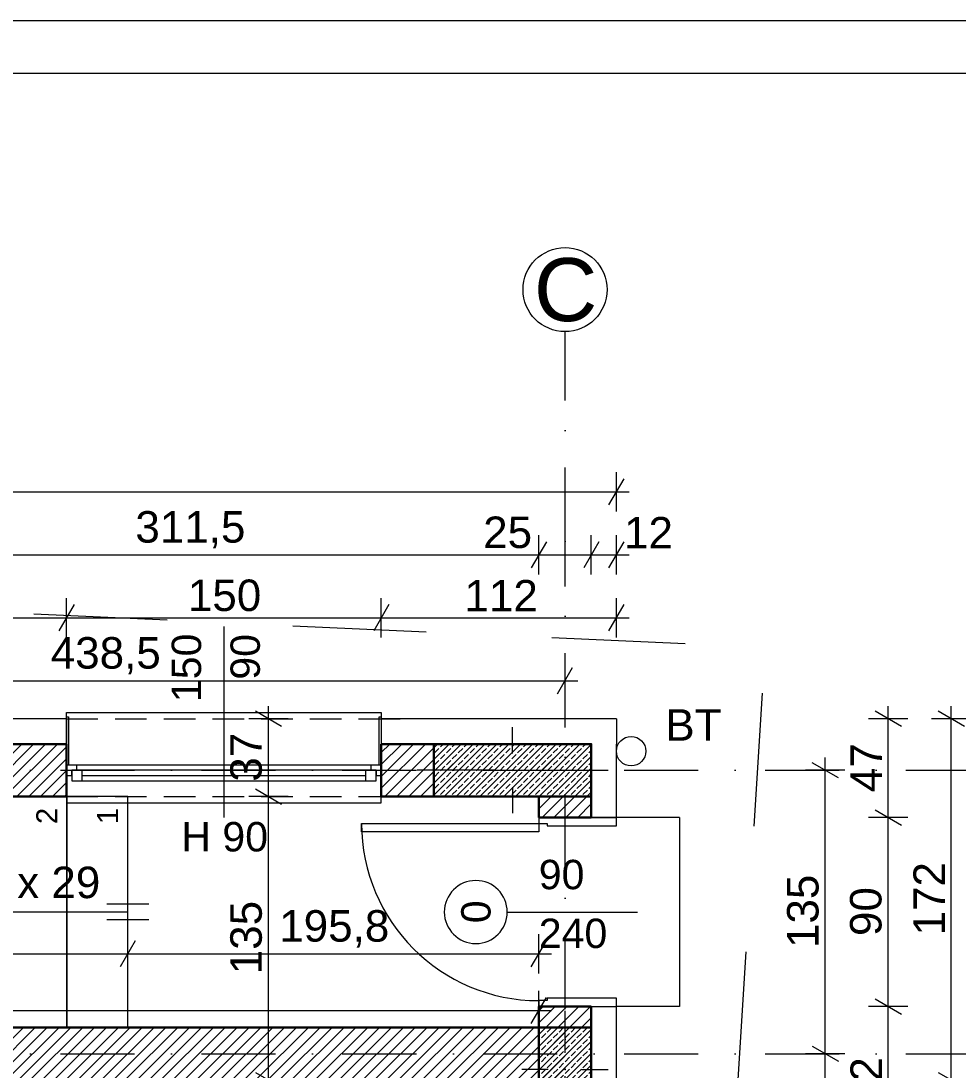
# Model space of a CAD drawing. Header units: centimetres. Extents: x -434 to 2566, y -422 to 1778.
# Drawn here: x 630.3 to 1076.7, y 1278.8 to 1778.4 of the extents above; entities that cross this region are included whole.
import ezdxf

# ---------------------------------------------------------------- set-up
doc = ezdxf.new("R2010")
doc.units = ezdxf.units.CM
doc.header["$MEASUREMENT"] = 0
for name, pattern in [('Dashed', [23.2, 15, -8.2]), ('Dot & Dashed', [67.027776, 35.277777, -17.638888, 0, -14.111111]), ('Long Dashed', [123.499999, 63.499999, -60])]:
    doc.linetypes.add(name, pattern=pattern)
for name, color, linetype in [('fill', 7, 'Continuous'), ('имотни_граници', 7, 'Continuous'), ('колони', 7, 'Continuous'), ('линии', 7, 'Continuous'), ('оси', 7, 'Continuous'), ('размери', 7, 'Continuous'), ('стени', 7, 'Continuous'), ('стълби', 7, 'Continuous')]:
    doc.layers.add(name, color=color, linetype=linetype)
doc.styles.add('GENERATED_STYLE_1', font='arial.ttf')
doc.styles.add('GENERATED_STYLE_2', font='arial.ttf')
doc.dimstyles.new('GENERATED_STYLE__1', dxfattribs={"dimtxt": 15, "dimasz": 9.5, "dimexe": 0.18, "dimexo": 0.0625, "dimgap": 0, "dimtad": 1, "dimzin": 0, "dimdsep": 46, "dimtxsty": 'GENERATED_STYLE_2', "dimblk": 'ARROWHEAD_2', "dimblk1": 'ARROWHEAD_2', "dimblk2": 'ARROWHEAD_2', "dimcen": 0.09, "dimse1": 1, "dimse2": 1, "dimclrd": 151, "dimclre": 151, "dimclrt": 7, "dimazin": 0, "dimtfac": 1, "dimtdec": 4, "dimtmove": 0, "dimatfit": 3, "dimfxl": 0, "dimtolj": 1, "dimtzin": 0, "dimarcsym": 0})
doc.dimstyles.new('GENERATED_STYLE__2', dxfattribs={"dimtxt": 15, "dimasz": 9.5, "dimexe": 0.18, "dimexo": 0.0625, "dimgap": 0, "dimtad": 1, "dimtih": 1, "dimtoh": 1, "dimzin": 0, "dimdsep": 46, "dimtxsty": 'GENERATED_STYLE_2', "dimblk": 'ARROWHEAD_2', "dimblk1": 'ARROWHEAD_2', "dimblk2": 'ARROWHEAD_2', "dimcen": 0.09, "dimse1": 1, "dimse2": 1, "dimclrd": 151, "dimclre": 151, "dimclrt": 7, "dimazin": 0, "dimtfac": 1, "dimtdec": 4, "dimtmove": 0, "dimatfit": 3, "dimfxl": 0, "dimtolj": 1, "dimtzin": 0, "dimarcsym": 0})
pattern_1 = [(45, (0, 0), (-2.828427, 2.828427), [])]
pattern_2 = [(45, (0, 0), (-2.828427, 2.828427), []), (45, (-1.4142, 1.4142), (-2.828427, 2.828427), [3, -1])]

# ---------------------------------------------------------------- blocks, each defined once
blk = doc.blocks.new('*D29')
at = {"layer": 'размери', "color": 151, "linetype": 'Continuous', "lineweight": 13}
for p, q in [((757.63, 1409), (738.88, 1409)), ((748.26, 1274), (748.26, 1409)), ((757.63, 1274), (738.88, 1274))]:
    blk.add_line(p, q, dxfattribs=at)
at = {"layer": 'размери', "color": 161, "linetype": 'Continuous', "lineweight": 13}
for p, q in [((742.01, 1412.61), (754.51, 1405.39)), ((742.01, 1277.61), (754.51, 1270.39))]:
    blk.add_line(p, q, dxfattribs=at)
at = {"layer": 'размери', "color": 7, "lineweight": 30, "insert": (745.26, 1324.34), "char_height": 15, "attachment_point": 7, "rotation": 90, "style": 'GENERATED_STYLE_2'}
blk.add_mtext('\\A1;{\\pql;\\fArial|b0|i0|c0|p0;\\W1.000000;135}', dxfattribs=at)
blk = doc.blocks.new('ARROWHEAD_2')
at = {"color": 0, "linetype": 'Continuous', "lineweight": 0}
for p, q in [((-0.378, -0.655), (0.378, 0.655)), ((0, 0), (-1, 0))]:
    blk.add_line(p, q, dxfattribs=at)
blk = doc.blocks.new('*D30')
at = {"layer": 'размери', "color": 161, "linetype": 'Continuous', "lineweight": 13}
for p, q in [((754.51, 1442.39), (742.01, 1449.61)), ((742.01, 1412.61), (754.51, 1405.39))]:
    blk.add_line(p, q, dxfattribs=at)
at = {"layer": 'размери', "color": 151, "linetype": 'Continuous', "lineweight": 13}
for p, q in [((748.26, 1446), (748.26, 1452.11)), ((757.63, 1446), (738.88, 1446)), ((748.26, 1409), (748.26, 1446)), ((757.63, 1409), (738.88, 1409))]:
    blk.add_line(p, q, dxfattribs=at)
at = {"layer": 'размери', "color": 7, "lineweight": 30, "insert": (745.26, 1416.06), "char_height": 15, "attachment_point": 7, "rotation": 90, "style": 'GENERATED_STYLE_2'}
blk.add_mtext('\\A1;{\\pql;\\fArial|b0|i0|c0|p0;\\W1.000000;37}', dxfattribs=at)
blk = doc.blocks.new('*D80')
at = {"layer": 'размери', "color": 161, "linetype": 'Continuous', "lineweight": 13}
for p, q in [((569.11, 1530.38), (561.89, 1517.88)), ((880.61, 1530.38), (873.39, 1517.88))]:
    blk.add_line(p, q, dxfattribs=at)
at = {"layer": 'размери', "color": 151, "linetype": 'Continuous', "lineweight": 13}
for p, q in [((565.5, 1514.75), (565.5, 1533.5)), ((877, 1514.75), (877, 1533.5)), ((565.5, 1524.13), (877, 1524.13))]:
    blk.add_line(p, q, dxfattribs=at)
at = {"layer": 'размери', "color": 7, "lineweight": 30, "char_height": 15, "attachment_point": 7, "style": 'GENERATED_STYLE_2'}
for s, insert in [('\\A1;{\\pql;\\fArial|b0|i0|c0|p0;\\W1.000000;311,5}', (684.83, 1527.13)), ('\\A1;{\\pql;\\fArial|b0|i0|c0|p0;\\W1.000000;25}', (850.51, 1527.13))]:
    blk.add_mtext(s, dxfattribs=dict(at, insert=insert))
blk = doc.blocks.new('*D81')
at = {"layer": 'размери', "color": 161, "linetype": 'Continuous', "lineweight": 13}
for p, q in [((880.61, 1530.38), (873.39, 1517.88)), ((905.61, 1530.38), (898.39, 1517.88))]:
    blk.add_line(p, q, dxfattribs=at)
at = {"layer": 'размери', "color": 151, "linetype": 'Continuous', "lineweight": 13}
for p, q in [((877, 1514.75), (877, 1533.5)), ((902, 1514.75), (902, 1533.5)), ((877, 1524.13), (902, 1524.13))]:
    blk.add_line(p, q, dxfattribs=at)
blk = doc.blocks.new('*D82')
at = {"layer": 'размери', "color": 161, "linetype": 'Continuous', "lineweight": 13}
for p, q in [((905.61, 1530.38), (898.39, 1517.88)), ((910.39, 1517.88), (917.61, 1530.38))]:
    blk.add_line(p, q, dxfattribs=at)
at = {"layer": 'размери', "color": 151, "linetype": 'Continuous', "lineweight": 13}
for p, q in [((902, 1514.75), (902, 1533.5)), ((914, 1514.75), (914, 1533.5)), ((902, 1524.13), (914, 1524.13)), ((914, 1524.13), (920.11, 1524.13))]:
    blk.add_line(p, q, dxfattribs=at)
at = {"layer": 'размери', "color": 7, "lineweight": 30, "insert": (917.61, 1527.13), "char_height": 15, "attachment_point": 7, "style": 'GENERATED_STYLE_2'}
blk.add_mtext('\\A1;{\\pql;\\fArial|b0|i0|c0|p0;\\W1.000000;12}', dxfattribs=at)
blk = doc.blocks.new('*D89')
at = {"layer": 'размери', "color": 151, "linetype": 'Continuous', "lineweight": 13}
for p, q in [((1052.85, 1309), (1034.1, 1309)), ((1043.47, 1237), (1043.47, 1309)), ((1052.85, 1237), (1034.1, 1237))]:
    blk.add_line(p, q, dxfattribs=at)
at = {"layer": 'размери', "color": 161, "linetype": 'Continuous', "lineweight": 13}
for p, q in [((1037.22, 1312.61), (1049.72, 1305.39)), ((1037.22, 1240.61), (1049.72, 1233.39))]:
    blk.add_line(p, q, dxfattribs=at)
at = {"layer": 'размери', "color": 7, "lineweight": 30, "insert": (1040.47, 1261.56), "char_height": 15, "attachment_point": 7, "rotation": 90, "style": 'GENERATED_STYLE_2'}
blk.add_mtext('\\A1;{\\pql;\\fArial|b0|i0|c0|p0;\\W1.000000;72}', dxfattribs=at)
blk = doc.blocks.new('*D90')
at = {"layer": 'размери', "color": 151, "linetype": 'Continuous', "lineweight": 13}
for p, q in [((1052.85, 1399), (1034.1, 1399)), ((1043.47, 1309), (1043.47, 1399)), ((1052.85, 1309), (1034.1, 1309))]:
    blk.add_line(p, q, dxfattribs=at)
at = {"layer": 'размери', "color": 161, "linetype": 'Continuous', "lineweight": 13}
for p, q in [((1037.22, 1402.61), (1049.72, 1395.39)), ((1037.22, 1312.61), (1049.72, 1305.39))]:
    blk.add_line(p, q, dxfattribs=at)
at = {"layer": 'размери', "color": 7, "lineweight": 30, "insert": (1040.47, 1342.56), "char_height": 15, "attachment_point": 7, "rotation": 90, "style": 'GENERATED_STYLE_2'}
blk.add_mtext('\\A1;{\\pql;\\fArial|b0|i0|c0|p0;\\W1.000000;90}', dxfattribs=at)
blk = doc.blocks.new('*D91')
at = {"layer": 'размери', "color": 161, "linetype": 'Continuous', "lineweight": 13}
for p, q in [((1049.72, 1442.39), (1037.22, 1449.61)), ((1037.22, 1402.61), (1049.72, 1395.39))]:
    blk.add_line(p, q, dxfattribs=at)
at = {"layer": 'размери', "color": 151, "linetype": 'Continuous', "lineweight": 13}
for p, q in [((1043.47, 1446), (1043.47, 1452.11)), ((1052.85, 1446), (1034.1, 1446)), ((1043.47, 1399), (1043.47, 1446)), ((1052.85, 1399), (1034.1, 1399))]:
    blk.add_line(p, q, dxfattribs=at)
at = {"layer": 'размери', "color": 7, "lineweight": 30, "insert": (1040.47, 1411.06), "char_height": 15, "attachment_point": 7, "rotation": 90, "style": 'GENERATED_STYLE_2'}
blk.add_mtext('\\A1;{\\pql;\\fArial|b0|i0|c0|p0;\\W1.000000;47}', dxfattribs=at)
blk = doc.blocks.new('*D92')
at = {"layer": 'размери', "color": 161, "linetype": 'Continuous', "lineweight": 13}
for p, q in [((1139.72, 1442.39), (1127.22, 1449.61)), ((1127.22, -8.39), (1139.72, -15.61))]:
    blk.add_line(p, q, dxfattribs=at)
at = {"layer": 'размери', "color": 151, "linetype": 'Continuous', "lineweight": 13}
for p, q in [((1133.47, 1446), (1133.47, 1452.11)), ((1142.85, 1446), (1124.1, 1446)), ((1133.47, -12), (1133.47, 1446)), ((1142.85, -12), (1124.1, -12)), ((1133.47, -18.11), (1133.47, -12))]:
    blk.add_line(p, q, dxfattribs=at)
at = {"layer": 'размери', "color": 7, "lineweight": 30, "insert": (1130.47, 691.26), "char_height": 15, "attachment_point": 7, "rotation": 90, "style": 'GENERATED_STYLE_2'}
blk.add_mtext('\\A1;{\\pql;\\fArial|b0|i0|c0|p0;\\W1.000000;1\xa0458}', dxfattribs=at)
blk = doc.blocks.new('*D93')
at = {"layer": 'размери', "color": 151, "linetype": 'Continuous', "lineweight": 13}
for p, q in [((25, 1297.71), (25, 1316.46)), ((877, 1297.71), (877, 1316.46)), ((18.89, 1307.09), (25, 1307.09)), ((25, 1307.09), (877, 1307.09)), ((877, 1307.09), (883.11, 1307.09))]:
    blk.add_line(p, q, dxfattribs=at)
at = {"layer": 'размери', "color": 161, "linetype": 'Continuous', "lineweight": 13}
for p, q in [((28.61, 1313.34), (21.39, 1300.84)), ((873.39, 1300.84), (880.61, 1313.34))]:
    blk.add_line(p, q, dxfattribs=at)
at = {"layer": 'размери', "color": 7, "lineweight": 30, "insert": (433.84, 1310.09), "char_height": 15, "attachment_point": 7, "style": 'GENERATED_STYLE_2'}
blk.add_mtext('\\A1;{\\pql;\\fArial|b0|i0|c0|p0;\\W1.000000;852}', dxfattribs=at)
blk = doc.blocks.new('*D100')
at = {"layer": 'размери', "color": 161, "linetype": 'Continuous', "lineweight": 13}
for p, q in [((-8.39, 1560.38), (-15.61, 1547.88)), ((910.39, 1547.88), (917.61, 1560.38))]:
    blk.add_line(p, q, dxfattribs=at)
at = {"layer": 'размери', "color": 151, "linetype": 'Continuous', "lineweight": 13}
for p, q in [((-12, 1544.75), (-12, 1563.5)), ((914, 1544.75), (914, 1563.5)), ((-18.11, 1554.13), (-12, 1554.13)), ((-12, 1554.13), (914, 1554.13)), ((914, 1554.13), (920.11, 1554.13))]:
    blk.add_line(p, q, dxfattribs=at)
at = {"layer": 'размери', "color": 7, "lineweight": 30, "insert": (433.84, 1557.13), "char_height": 15, "attachment_point": 7, "style": 'GENERATED_STYLE_2'}
blk.add_mtext('\\A1;{\\pql;\\fArial|b0|i0|c0|p0;\\W1.000000;926}', dxfattribs=at)
blk = doc.blocks.new('*D103')
at = {"layer": 'размери', "color": 161, "linetype": 'Continuous', "lineweight": 13}
for p, q in [((494.61, 1500.38), (487.39, 1487.88)), ((655.61, 1500.38), (648.39, 1487.88))]:
    blk.add_line(p, q, dxfattribs=at)
at = {"layer": 'размери', "color": 151, "linetype": 'Continuous', "lineweight": 13}
for p, q in [((491, 1484.75), (491, 1503.5)), ((652, 1484.75), (652, 1503.5)), ((491, 1494.13), (652, 1494.13))]:
    blk.add_line(p, q, dxfattribs=at)
at = {"layer": 'размери', "color": 7, "lineweight": 30, "insert": (554.34, 1497.13), "char_height": 15, "attachment_point": 7, "style": 'GENERATED_STYLE_2'}
blk.add_mtext('\\A1;{\\pql;\\fArial|b0|i0|c0|p0;\\W1.000000;161}', dxfattribs=at)
blk = doc.blocks.new('*D104')
at = {"layer": 'размери', "color": 161, "linetype": 'Continuous', "lineweight": 13}
for p, q in [((655.61, 1500.38), (648.39, 1487.88)), ((805.61, 1500.38), (798.39, 1487.88))]:
    blk.add_line(p, q, dxfattribs=at)
at = {"layer": 'размери', "color": 151, "linetype": 'Continuous', "lineweight": 13}
for p, q in [((652, 1484.75), (652, 1503.5)), ((802, 1484.75), (802, 1503.5)), ((652, 1494.13), (802, 1494.13))]:
    blk.add_line(p, q, dxfattribs=at)
at = {"layer": 'размери', "color": 7, "lineweight": 30, "insert": (709.84, 1497.13), "char_height": 15, "attachment_point": 7, "style": 'GENERATED_STYLE_2'}
blk.add_mtext('\\A1;{\\pql;\\fArial|b0|i0|c0|p0;\\W1.000000;150}', dxfattribs=at)
blk = doc.blocks.new('*D105')
at = {"layer": 'размери', "color": 161, "linetype": 'Continuous', "lineweight": 13}
for p, q in [((805.61, 1500.38), (798.39, 1487.88)), ((910.39, 1487.88), (917.61, 1500.38))]:
    blk.add_line(p, q, dxfattribs=at)
at = {"layer": 'размери', "color": 151, "linetype": 'Continuous', "lineweight": 13}
for p, q in [((802, 1484.75), (802, 1503.5)), ((914, 1484.75), (914, 1503.5)), ((802, 1494.13), (914, 1494.13)), ((914, 1494.13), (920.11, 1494.13))]:
    blk.add_line(p, q, dxfattribs=at)
at = {"layer": 'размери', "color": 7, "lineweight": 30, "insert": (841.6, 1497.13), "char_height": 15, "attachment_point": 7, "style": 'GENERATED_STYLE_2'}
blk.add_mtext('\\A1;{\\pql;\\fArial|b0|i0|c0|p0;\\W1.000000;112}', dxfattribs=at)
blk = doc.blocks.new('*D107')
at = {"layer": 'размери', "color": 161, "linetype": 'Continuous', "lineweight": 13}
for p, q in [((454.61, 1470.38), (447.39, 1457.88)), ((885.89, 1457.88), (893.11, 1470.38))]:
    blk.add_line(p, q, dxfattribs=at)
at = {"layer": 'размери', "color": 151, "linetype": 'Continuous', "lineweight": 13}
for p, q in [((451, 1454.75), (451, 1473.5)), ((889.5, 1454.75), (889.5, 1473.5)), ((451, 1464.13), (889.5, 1464.13)), ((889.5, 1464.13), (895.61, 1464.13))]:
    blk.add_line(p, q, dxfattribs=at)
at = {"layer": 'размери', "color": 7, "lineweight": 30, "insert": (644.51, 1467.13), "char_height": 15, "attachment_point": 7, "style": 'GENERATED_STYLE_2'}
blk.add_mtext('\\A1;{\\pql;\\fArial|b0|i0|c0|p0;\\W1.000000;438,5}', dxfattribs=at)
blk = doc.blocks.new('*D127')
at = {"layer": 'размери', "color": 161, "linetype": 'Continuous', "lineweight": 13}
for p, q in [((1007.22, 1290.11), (1019.72, 1282.89)), ((1007.22, 965.11), (1019.72, 957.89))]:
    blk.add_line(p, q, dxfattribs=at)
at = {"layer": 'размери', "color": 151, "linetype": 'Continuous', "lineweight": 13}
for p, q in [((1022.85, 1286.5), (1004.1, 1286.5)), ((1013.47, 961.5), (1013.47, 1286.5)), ((1022.85, 961.5), (1004.1, 961.5))]:
    blk.add_line(p, q, dxfattribs=at)
at = {"layer": 'размери', "color": 7, "lineweight": 30, "insert": (1010.47, 1106.84), "char_height": 15, "attachment_point": 7, "rotation": 90, "style": 'GENERATED_STYLE_2'}
blk.add_mtext('\\A1;{\\pql;\\fArial|b0|i0|c0|p0;\\W1.000000;325}', dxfattribs=at)
blk = doc.blocks.new('*D128')
at = {"layer": 'размери', "color": 161, "linetype": 'Continuous', "lineweight": 13}
for p, q in [((1019.72, 1417.89), (1007.22, 1425.11)), ((1007.22, 1290.11), (1019.72, 1282.89))]:
    blk.add_line(p, q, dxfattribs=at)
at = {"layer": 'размери', "color": 151, "linetype": 'Continuous', "lineweight": 13}
for p, q in [((1013.47, 1421.5), (1013.47, 1427.61)), ((1022.85, 1421.5), (1004.1, 1421.5)), ((1013.47, 1286.5), (1013.47, 1421.5)), ((1022.85, 1286.5), (1004.1, 1286.5))]:
    blk.add_line(p, q, dxfattribs=at)
at = {"layer": 'размери', "color": 7, "lineweight": 30, "insert": (1010.47, 1336.84), "char_height": 15, "attachment_point": 7, "rotation": 90, "style": 'GENERATED_STYLE_2'}
blk.add_mtext('\\A1;{\\pql;\\fArial|b0|i0|c0|p0;\\W1.000000;135}', dxfattribs=at)
blk = doc.blocks.new('*D130')
at = {"layer": 'размери', "color": 161, "linetype": 'Continuous', "lineweight": 13}
for p, q in [((1079.72, 1442.39), (1067.22, 1449.61)), ((1067.22, 1277.61), (1079.72, 1270.39))]:
    blk.add_line(p, q, dxfattribs=at)
at = {"layer": 'размери', "color": 151, "linetype": 'Continuous', "lineweight": 13}
for p, q in [((1073.47, 1446), (1073.47, 1452.11)), ((1082.85, 1446), (1064.1, 1446)), ((1073.47, 1274), (1073.47, 1446)), ((1082.85, 1274), (1064.1, 1274))]:
    blk.add_line(p, q, dxfattribs=at)
at = {"layer": 'размери', "color": 7, "lineweight": 30, "insert": (1070.47, 1342.84), "char_height": 15, "attachment_point": 7, "rotation": 90, "style": 'GENERATED_STYLE_2'}
blk.add_mtext('\\A1;{\\pql;\\fArial|b0|i0|c0|p0;\\W1.000000;172}', dxfattribs=at)
blk = doc.blocks.new('*D142')
at = {"layer": 'размери', "color": 151, "linetype": 'Continuous', "lineweight": 13}
for p, q in [((1112.85, 1299), (1094.1, 1299)), ((1103.47, 1274), (1103.47, 1299)), ((1112.85, 1274), (1094.1, 1274))]:
    blk.add_line(p, q, dxfattribs=at)
at = {"layer": 'размери', "color": 161, "linetype": 'Continuous', "lineweight": 13}
for p, q in [((1097.22, 1302.61), (1109.72, 1295.39)), ((1097.22, 1277.61), (1109.72, 1270.39))]:
    blk.add_line(p, q, dxfattribs=at)
blk = doc.blocks.new('*D143')
at = {"layer": 'размери', "color": 151, "linetype": 'Continuous', "lineweight": 13}
for p, q in [((1112.85, 1409), (1094.1, 1409)), ((1103.47, 1299), (1103.47, 1409)), ((1112.85, 1299), (1094.1, 1299))]:
    blk.add_line(p, q, dxfattribs=at)
at = {"layer": 'размери', "color": 161, "linetype": 'Continuous', "lineweight": 13}
for p, q in [((1097.22, 1412.61), (1109.72, 1405.39)), ((1097.22, 1302.61), (1109.72, 1295.39))]:
    blk.add_line(p, q, dxfattribs=at)
at = {"layer": 'размери', "color": 7, "lineweight": 30, "char_height": 15, "attachment_point": 7, "rotation": 90, "style": 'GENERATED_STYLE_2'}
for s, insert in [('\\A1;{\\pql;\\fArial|b0|i0|c0|p0;\\W1.000000;25}', (1100.47, 1382.51)), ('\\A1;{\\pql;\\fArial|b0|i0|c0|p0;\\W1.000000;110}', (1100.47, 1326.16))]:
    blk.add_mtext(s, dxfattribs=dict(at, insert=insert))
blk = doc.blocks.new('*D144')
at = {"layer": 'размери', "color": 151, "linetype": 'Continuous', "lineweight": 13}
for p, q in [((1112.85, 1434), (1094.1, 1434)), ((1103.47, 1409), (1103.47, 1434)), ((1112.85, 1409), (1094.1, 1409))]:
    blk.add_line(p, q, dxfattribs=at)
at = {"layer": 'размери', "color": 161, "linetype": 'Continuous', "lineweight": 13}
for p, q in [((1097.22, 1437.61), (1109.72, 1430.39)), ((1097.22, 1412.61), (1109.72, 1405.39))]:
    blk.add_line(p, q, dxfattribs=at)
blk = doc.blocks.new('*D145')
at = {"layer": 'размери', "color": 161, "linetype": 'Continuous', "lineweight": 13}
for p, q in [((1109.72, 1442.39), (1097.22, 1449.61)), ((1097.22, 1437.61), (1109.72, 1430.39))]:
    blk.add_line(p, q, dxfattribs=at)
at = {"layer": 'размери', "color": 151, "linetype": 'Continuous', "lineweight": 13}
for p, q in [((1103.47, 1446), (1103.47, 1452.11)), ((1112.85, 1446), (1094.1, 1446)), ((1103.47, 1434), (1103.47, 1446)), ((1112.85, 1434), (1094.1, 1434))]:
    blk.add_line(p, q, dxfattribs=at)
at = {"layer": 'размери', "color": 7, "lineweight": 30, "insert": (1100.47, 1449.61), "char_height": 15, "attachment_point": 7, "rotation": 90, "style": 'GENERATED_STYLE_2'}
blk.add_mtext('\\A1;{\\pql;\\fArial|b0|i0|c0|p0;\\W1.000000;12}', dxfattribs=at)
blk = doc.blocks.new('*D149')
at = {"layer": 'размери', "color": 161, "linetype": 'Continuous', "lineweight": 13}
for p, q in [((510.81, 1340.35), (503.6, 1327.85)), ((684.81, 1340.35), (677.6, 1327.85))]:
    blk.add_line(p, q, dxfattribs=at)
at = {"layer": 'размери', "color": 151, "linetype": 'Continuous', "lineweight": 13}
for p, q in [((507.2, 1324.72), (507.2, 1343.47)), ((681.2, 1324.72), (681.2, 1343.47)), ((507.2, 1334.1), (681.2, 1334.1))]:
    blk.add_line(p, q, dxfattribs=at)
at = {"layer": 'размери', "color": 7, "lineweight": 30, "insert": (577.04, 1337.1), "char_height": 15, "attachment_point": 7, "style": 'GENERATED_STYLE_2'}
blk.add_mtext('\\A1;{\\pql;\\fArial|b0|i0|c0|p0;\\W1.000000;174}', dxfattribs=at)
blk = doc.blocks.new('*D150')
at = {"layer": 'размери', "color": 161, "linetype": 'Continuous', "lineweight": 13}
for p, q in [((684.81, 1340.35), (677.6, 1327.85)), ((873.39, 1327.85), (880.61, 1340.35))]:
    blk.add_line(p, q, dxfattribs=at)
at = {"layer": 'размери', "color": 151, "linetype": 'Continuous', "lineweight": 13}
for p, q in [((681.2, 1324.72), (681.2, 1343.47)), ((877, 1324.72), (877, 1343.47)), ((681.2, 1334.1), (877, 1334.1)), ((877, 1334.1), (883.11, 1334.1))]:
    blk.add_line(p, q, dxfattribs=at)
at = {"layer": 'размери', "color": 7, "lineweight": 30, "insert": (753.36, 1337.1), "char_height": 15, "attachment_point": 7, "style": 'GENERATED_STYLE_2'}
blk.add_mtext('\\A1;{\\pql;\\fArial|b0|i0|c0|p0;\\W1.000000;195,8}', dxfattribs=at)

msp = doc.modelspace()

# ---------------------------------------------------------------- hatches: boundary and pattern name
at = {"layer": 'fill', "linetype": 'Continuous', "lineweight": 13}
h = msp.add_hatch(dxfattribs=at)
h.set_pattern_fill('Common_Brick', color=253, style=0, pattern_type=2)
h.set_pattern_definition(pattern_1)
h.paths.add_polyline_path([(491, 1434), (491, 1409), (652, 1409), (652, 1434)])
h = msp.add_hatch(dxfattribs=at)
h.set_pattern_fill('Common_Brick', color=253, style=0, pattern_type=2)
h.set_pattern_definition(pattern_1)
h.paths.add_polyline_path([(877, 1434), (802, 1434), (802, 1409), (877, 1409)])
at = {"layer": 'fill', "linetype": 'Continuous', "lineweight": 5}
h = msp.add_hatch(dxfattribs=at)
h.set_pattern_fill('Solid___Dashed', style=0, pattern_type=2)
h.set_pattern_definition(pattern_2)
h.paths.add_polyline_path([(827, 1409), (902, 1409), (902, 1434), (827, 1434)])
at = {"layer": 'fill', "linetype": 'Continuous', "lineweight": 13}
h = msp.add_hatch(dxfattribs=at)
h.set_pattern_fill('Common_Brick', color=253, style=0, pattern_type=2)
h.set_pattern_definition(pattern_1)
h.paths.add_polyline_path([(877, 1409), (902, 1409), (902, 1434)])
h = msp.add_hatch(dxfattribs=at)
h.set_pattern_fill('Common_Brick', color=253, style=0, pattern_type=2)
h.set_pattern_definition(pattern_1)
h.paths.add_polyline_path([(877, 1409), (902, 1434), (877, 1434)])
h = msp.add_hatch(dxfattribs=at)
h.set_pattern_fill('Common_Brick', color=253, style=0, pattern_type=2)
h.set_pattern_definition(pattern_1)
h.paths.add_polyline_path([(877, 1409), (877, 1399), (902, 1399), (902, 1409)])
h = msp.add_hatch(dxfattribs=at)
h.set_pattern_fill('Common_Brick', color=253, style=0, pattern_type=2)
h.set_pattern_definition(pattern_1)
h.paths.add_polyline_path([(877, 1274), (902, 1274), (902, 1309), (877, 1309)])
h = msp.add_hatch(dxfattribs=at)
h.set_pattern_fill('Common_Brick', color=253, style=0, pattern_type=2)
h.set_pattern_definition(pattern_1)
h.paths.add_polyline_path([(25, 1274), (877, 1274), (877, 1299), (25, 1299)])
at = {"layer": 'fill', "linetype": 'Continuous', "lineweight": 5}
h = msp.add_hatch(dxfattribs=at)
h.set_pattern_fill('Solid___Dashed', style=0, pattern_type=2)
h.set_pattern_definition(pattern_2)
h.paths.add_polyline_path([(877, 1299), (877, 1259), (902, 1259), (902, 1299)])

# ---------------------------------------------------------------- linework, layer by layer
at = {"layer": 'имотни_граници', "color": 12, "linetype": 'Long Dashed', "lineweight": 13, "flags": 128}
msp.add_lwpolyline([(0, -307.791), (0, 1525.004), (984.8, 1480.113), (871.734, -307.791)], dxfattribs=at)
at = {"layer": 'колони', "color": 1, "linetype": 'Continuous', "lineweight": 13}
for p, q in [((864.5, 1429.5), (864.5, 1442)), ((856.5, 1421.5), (819, 1421.5)), ((872.5, 1421.5), (910, 1421.5)), ((864.5, 1413.5), (864.5, 1401)), ((889.5, 1287), (889.5, 1307)), ((881.5, 1279), (869, 1279)), ((897.5, 1279), (910, 1279))]:
    msp.add_line(p, q, dxfattribs=at)
at = {"layer": 'колони', "color": 7, "linetype": 'Continuous', "lineweight": 30}
for points in [[(827, 1409), (902, 1409), (902, 1434), (827, 1434)], [(877, 1299), (877, 1259), (902, 1259), (902, 1299)]]:
    msp.add_lwpolyline(points, close=True, dxfattribs=at)
at = {"layer": 'колони', "color": 1, "linetype": 'Continuous', "lineweight": 13}
for p in [(864.5, 1421.5), (889.5, 1279)]:
    msp.add_point(p, dxfattribs=at)
at = {"layer": 'линии', "color": 7, "linetype": 'Continuous', "lineweight": 5}
msp.add_line((2565.61, 1778.362), (-434.39, 1778.362), dxfattribs=at)
at = {"layer": 'линии', "color": 7, "linetype": 'Continuous', "lineweight": 13}
msp.add_line((1463.086, 1753.362), (-384.39, 1753.362), dxfattribs=at)
msp.add_circle((921, 1430.593), 7, dxfattribs=at)
at = {"layer": 'оси', "color": 102, "linetype": 'Dot & Dashed', "lineweight": 15}
for p, q in [((889.5, 1530.417), (889.5, 1630.417)), ((-156.372, 1421.5), (1086.58, 1421.5)), ((-156.372, 1286.5), (1086.58, 1286.5))]:
    msp.add_line(p, q, dxfattribs=at)
at = {"layer": 'оси', "color": 30, "linetype": 'Dot & Dashed', "lineweight": 5}
msp.add_line((889.5, -102), (889.5, 1530.417), dxfattribs=at)
at = {"layer": 'оси', "color": 7, "linetype": 'Continuous', "lineweight": 5}
msp.add_circle((889.5, 1650.417), 20, dxfattribs=at)
at = {"layer": 'оси', "color": 102, "linetype": 'Dot & Dashed', "lineweight": 15}
msp.add_point((889.5, 1530.417), dxfattribs=at)
msp.add_point((889.5, 1530.417), dxfattribs=at)
at = {"layer": 'стени', "color": 7, "linetype": 'Continuous', "lineweight": 5}
for p, q in [((727, 1489.992), (727, 1399)), ((862, 1354), (924, 1354))]:
    msp.add_line(p, q, dxfattribs=at)
at = {"layer": 'стени', "color": 30, "linetype": 'Continuous', "lineweight": 5}
for p, q in [((652, 1446), (652, 1449)), ((652, 1449), (802, 1449)), ((802, 1449), (802, 1446)), ((652, 1424), (652, 1447)), ((652, 1447), (653, 1447)), ((653, 1447), (653, 1424)), ((801, 1424), (801, 1447)), ((801, 1447), (802, 1447)), ((802, 1447), (802, 1424)), ((653, 1424), (652, 1424)), ((657, 1424), (652, 1424)), ((657, 1421.5), (657, 1424)), ((797, 1424), (657, 1424)), ((802, 1424), (797, 1424)), ((797, 1424), (797, 1421.5)), ((802, 1424), (801, 1424)), ((652, 1419), (654.5, 1419)), ((654.5, 1419), (654.5, 1421.5)), ((654.5, 1421.5), (657, 1421.5)), ((659.5, 1421.5), (654.5, 1421.5)), ((654.5, 1421.5), (654.5, 1416.5)), ((659.5, 1416.5), (659.5, 1421.5)), ((794.5, 1421.5), (659.5, 1421.5)), ((659.5, 1419), (794.5, 1419)), ((799.5, 1421.5), (794.5, 1421.5)), ((794.5, 1421.5), (794.5, 1416.5)), ((797, 1421.5), (799.5, 1421.5)), ((799.5, 1421.5), (799.5, 1419)), ((799.5, 1416.5), (799.5, 1421.5)), ((799.5, 1419), (802, 1419)), ((654.5, 1416.5), (659.5, 1416.5)), ((659.5, 1416.5), (794.5, 1416.5)), ((659.5, 1416.5), (794.5, 1416.5)), ((794.5, 1416.5), (799.5, 1416.5)), ((652, 1409), (652, 1406)), ((802, 1406), (802, 1409)), ((652, 1406), (802, 1406)), ((914, 1399), (877, 1399)), ((877, 1399), (877, 1396.2)), ((914, 1395), (914, 1399)), ((792.6, 1396.2), (877, 1396.2)), ((792.6, 1392.2), (792.6, 1396.2)), ((877, 1396.2), (881, 1396.2)), ((877, 1396.2), (877, 1392.2)), ((881, 1396.2), (881, 1395)), ((881, 1395), (914, 1395)), ((877, 1392.2), (792.6, 1392.2)), ((881, 1311.8), (877, 1311.8)), ((877, 1311.8), (877, 1309)), ((877, 1309), (914, 1309)), ((914, 1313), (881, 1313)), ((881, 1313), (881, 1311.8)), ((914, 1309), (914, 1313))]:
    msp.add_line(p, q, dxfattribs=at)
at = {"layer": 'стени', "color": 30, "linetype": 'Continuous', "lineweight": 20}
for p, q in [((652, 1446), (643, 1446)), ((652, 1446), (643, 1446)), ((652, 1446), (643, 1446)), ((652, 1446), (652, 1434)), ((652, 1446), (652, 1434)), ((652, 1446), (652, 1434)), ((652, 1446), (652, 1434)), ((652, 1446), (652, 1434)), ((802, 1446), (811, 1446)), ((802, 1446), (802, 1434)), ((802, 1446), (802, 1434)), ((802, 1446), (802, 1434)), ((802, 1446), (802, 1434)), ((802, 1446), (802, 1434)), ((802, 1446), (811, 1446)), ((802, 1446), (811, 1446)), ((902, 1399), (914, 1399)), ((902, 1399), (914, 1399)), ((902, 1399), (914, 1399)), ((902, 1309), (914, 1309)), ((902, 1309), (914, 1309)), ((902, 1309), (914, 1309))]:
    msp.add_line(p, q, dxfattribs=at)
at = {"layer": 'стени', "color": 30, "linetype": 'Dashed', "lineweight": 5}
for p, q in [((652, 1446), (802, 1446)), ((652, 1409), (802, 1409))]:
    msp.add_line(p, q, dxfattribs=at)
at = {"layer": 'стени', "color": 7, "linetype": 'Continuous', "lineweight": 30}
for p, q in [((652, 1434), (491, 1434)), ((652, 1434), (652, 1424)), ((652, 1434), (652, 1424)), ((652, 1434), (652, 1424)), ((652, 1434), (652, 1424)), ((652, 1434), (652, 1424)), ((877, 1434), (802, 1434)), ((802, 1434), (802, 1424)), ((802, 1434), (802, 1424)), ((802, 1434), (802, 1424)), ((802, 1434), (802, 1424)), ((802, 1434), (802, 1424)), ((902, 1434), (877, 1434)), ((902, 1409), (902, 1434)), ((902, 1409), (902, 1434)), ((652, 1424), (652, 1419)), ((652, 1424), (652, 1419)), ((652, 1424), (652, 1419)), ((802, 1424), (802, 1419)), ((802, 1424), (802, 1419)), ((802, 1424), (802, 1419)), ((652, 1419), (652, 1409)), ((652, 1419), (652, 1409)), ((802, 1419), (802, 1409)), ((802, 1419), (802, 1409)), ((902, 1399), (902, 1409)), ((877, 1399), (902, 1399)), ((877, 1399), (902, 1399)), ((877, 1399), (902, 1399)), ((877, 1309), (902, 1309)), ((877, 1309), (902, 1309)), ((877, 1309), (902, 1309)), ((902, 1274), (902, 1309))]:
    msp.add_line(p, q, dxfattribs=at)
at = {"layer": 'стени', "color": 7, "linetype": 'Continuous', "lineweight": 13}
for p, q in [((944, 1399), (914, 1399)), ((944, 1399), (944, 1309)), ((944, 1309), (914, 1309))]:
    msp.add_line(p, q, dxfattribs=at)
at = {"layer": 'стени', "color": 30, "linetype": 'Continuous', "lineweight": 20}
for points in [[(652, 1446), (491, 1446)], [(914, 1446), (802, 1446)], [(914, 1446), (914, 1434)], [(914, 1399), (914, 1434)], [(914, 1274), (914, 1309)]]:
    msp.add_lwpolyline(points, dxfattribs=at)
at = {"layer": 'стени', "color": 7, "linetype": 'Continuous', "lineweight": 30}
for points in [[(491, 1409), (652, 1409)], [(802, 1409), (877, 1409)], [(877, 1409), (877, 1399)], [(877, 1309), (877, 1274)], [(877, 1299), (25, 1299)], [(877, 1274), (877, 1299)]]:
    msp.add_lwpolyline(points, dxfattribs=at)
at = {"layer": 'стени', "color": 7, "linetype": 'Continuous', "lineweight": 5}
msp.add_lwpolyline([(847, 1369, 1), (847, 1339, 1)], format="xyb", close=True, dxfattribs=at)
msp.add_arc((877, 1396.2), 84.4, 180, 270, dxfattribs=at)
at = {"layer": 'стълби', "color": 171, "linetype": 'Continuous', "lineweight": 13}
for p, q in [((652.204, 1409), (623.204, 1409)), ((681.204, 1409), (652.204, 1409)), ((652.204, 1409), (652.204, 1299)), ((652.204, 1299), (652.204, 1409)), ((681.204, 1299), (681.204, 1409)), ((623.204, 1299), (652.204, 1299)), ((652.204, 1299), (681.204, 1299))]:
    msp.add_line(p, q, dxfattribs=at)
at = {"layer": 'стълби', "color": 102, "linetype": 'Continuous', "lineweight": 15}
for p, q in [((652.204, 1354), (565.204, 1354)), ((681.204, 1354), (652.204, 1354)), ((691.204, 1357.75), (671.204, 1357.75)), ((691.204, 1350.25), (671.204, 1350.25))]:
    msp.add_line(p, q, dxfattribs=at)

# ---------------------------------------------------------------- texts
at = {"layer": 'оси', "color": 7, "linetype": 'Continuous', "lineweight": 30, "insert": (874.644, 1665.417), "char_height": 30, "attachment_point": 1, "style": 'GENERATED_STYLE_1'}
msp.add_mtext('\\A1;{\\pql;\\pt0;\\fArial|b0|i0|c0|p0;\\W1.000000;C}', dxfattribs=at)
at = {"layer": 'размери', "color": 7, "linetype": 'Continuous', "lineweight": 30, "insert": (950.669, 1450.6), "char_height": 15, "attachment_point": 2, "style": 'GENERATED_STYLE_2'}
msp.add_mtext('\\A1;{\\pqc;\\fArial|b0|i0|c0|p0;\\W1.000000;ВТ}', dxfattribs=at)
at = {"layer": 'стени', "color": 7, "linetype": 'Continuous', "lineweight": 5, "char_height": 14, "attachment_point": 7, "rotation": 90, "style": 'GENERATED_STYLE_2'}
for s, insert in [('\\A1;{\\pql;\\pt0;\\fArial|b0|i0|c0|p0;\\W1.000000;150\\fArial|b0|i0|c0|p0;\\W1.000000;\\A1{\\H.66x;\\S^  ;}\\fArial|b0|i0|c0|p0;\\W1.000000;\\fArial|b0|i0|c0|p0;\\W1.000000;}', (720.234, 1453.966)), ('\\A1;{\\pql;\\pt0;\\fArial|b0|i0|c0|p0;\\W1.000000;90\\fArial|b0|i0|c0|p0;\\W1.000000;\\A1{\\H.66x;\\S^  ;}\\fArial|b0|i0|c0|p0;\\W1.000000;\\fArial|b0|i0|c0|p0;\\W1.000000;}', (748.234, 1464.644)), ('\\A1;{\\pql;\\pt0;\\fArial|b0|i0|c0|p0;\\W1.000000;0\\fArial|b0|i0|c0|p0;\\W1.000000;\\fArial|b0|i0|c0|p0;\\W1.000000;\\fArial|b0|i0|c0|p0;\\W1.000000;}', (854.234, 1348.661))]:
    msp.add_mtext(s, dxfattribs=dict(at, insert=insert))
at = {"layer": 'стени', "color": 7, "linetype": 'Continuous', "lineweight": 5, "char_height": 14, "attachment_point": 7, "style": 'GENERATED_STYLE_2'}
for s, insert in [('\\A1;{\\pql;\\pt0;\\fArial|b0|i0|c0|p0;\\W1.000000;H 90\\fArial|b0|i0|c0|p0;\\W1.000000;\\A1{\\H.66x;\\S^  ;}\\fArial|b0|i0|c0|p0;\\W1.000000;\\fArial|b0|i0|c0|p0;\\W1.000000;}', (706.722, 1378.766)), ('\\A1;{\\pql;\\pt0;\\fArial|b0|i0|c0|p0;\\W1.000000;90\\fArial|b0|i0|c0|p0;\\W1.000000;\\A1{\\H.66x;\\S^  ;}\\fArial|b0|i0|c0|p0;\\W1.000000;\\fArial|b0|i0|c0|p0;\\W1.000000;}', (877, 1360.766)), ('\\A1;{\\pql;\\pt0;\\fArial|b0|i0|c0|p0;\\W1.000000;240\\fArial|b0|i0|c0|p0;\\W1.000000;\\A1{\\H.66x;\\S^  ;}\\fArial|b0|i0|c0|p0;\\W1.000000;\\fArial|b0|i0|c0|p0;\\W1.000000;}', (877, 1332.766))]:
    msp.add_mtext(s, dxfattribs=dict(at, insert=insert))
at = {"layer": 'стълби', "color": 161, "linetype": 'Continuous', "lineweight": 13, "char_height": 10, "attachment_point": 4, "rotation": 90, "style": 'GENERATED_STYLE_1'}
for s, insert in [('\\A1;{\\pql;\\fArial|b0|i0|c0|p0;\\W1.000000;2}', (642.633, 1395.873)), ('\\A1;{\\pql;\\fArial|b0|i0|c0|p0;\\W1.000000;1}', (671.633, 1395.873))]:
    msp.add_mtext(s, dxfattribs=dict(at, insert=insert))
at = {"layer": 'стълби', "color": 161, "linetype": 'Continuous', "lineweight": 13, "insert": (594.204, 1356.23), "char_height": 15, "attachment_point": 8, "style": 'GENERATED_STYLE_1'}
msp.add_mtext('\\A1;{\\pqc;\\pt0,710;\\fArial|b0|i0|c0|p0;\\W1.000000;16ст x \\fArial|b0|i0|c0|p0;\\W1.000000;17,5\\fArial|b0|i0|c0|p0;\\W1.000000;\\A1{\\H.66x;\\S^  ;}\\fArial|b0|i0|c0|p0;\\W1.000000;\\fArial|b0|i0|c0|p0;\\W1.000000; x \\fArial|b0|i0|c0|p0;\\W1.000000;29\\fArial|b0|i0|c0|p0;\\W1.000000;\\A1{\\H.66x;\\S^  ;}\\fArial|b0|i0|c0|p0;\\W1.000000;\\fArial|b0|i0|c0|p0;\\W1.000000;\\fArial|b0|i0|c0|p0;\\W1.000000;\\fArial|b0|i0|c0|p0;\\W1.000000;\\A1{\\H.66x;\\S^  ;}\\fArial|b0|i0|c0|p0;\\W1.000000;}', dxfattribs=at)

# ---------------------------------------------------------------- dimensions: what is measured, and where the dimension line sits
at = {"layer": 'размери', "color": 151, "linetype": 'Continuous', "lineweight": 13}
for base, p1, p2, picture, middle in [((914, 1554.125), (-12, 1299), (914, 1446), '*D100', (450.962, 1564.625)), ((877, 1524.125), (565.5, 1178), (877, 1009), '*D80', (709.959, 1534.625)), ((914, 1524.125), (902, 1274), (914, 1009), '*D82', (929.028, 1534.625)), ((902, 1524.125), (877, 1009), (902, 1274), '*D81', (861.921, 1534.625)), ((652, 1494.125), (491, 1449), (652, 1449), '*D103', (571.462, 1504.625)), ((802, 1494.125), (652, 1449), (802, 1449), '*D104', (726.962, 1504.625)), ((914, 1494.125), (802, 1449), (914, 1446), '*D105', (858.725, 1504.625)), ((889.5, 1464.125), (451, 1434), (889.5, 1438.651), '*D107', (669.637, 1474.625)), ((877, 1307.086), (25, 1409), (877, 1409), '*D93', (450.962, 1317.586)), ((877, 1334.099), (681.204, 1319.174), (877, 1409), '*D150', (778.489, 1344.599)), ((681.204, 1334.099), (507.204, 1299), (681.204, 1319.174), '*D149', (594.166, 1344.599))]:
    dim = msp.add_linear_dim(base=base, p1=p1, p2=p2, dimstyle='GENERATED_STYLE__2', dxfattribs=at)
    dim.commit()
    dim.dimension.update_dxf_attribs({"geometry": picture, "text_midpoint": middle, "dimtype": 160})
for base, p1, p2, picture, middle in [((1103.47, 1446), (947, 1434), (451, 1446), '*D145', (1092.97, 1461.028)), ((748.256, 1446), (814.552, 1409), (825.554, 1446), '*D30', (737.756, 1427.475)), ((1043.47, 1446), (914, 1399), (914, 1446), '*D91', (1032.97, 1422.475)), ((1133.47, 1446), (914, -12), (914, 1446), '*D92', (1122.97, 716.992)), ((1073.47, 1446), (914, 1274), (914, 1446), '*D130', (1062.97, 1359.962)), ((1103.47, 1434), (451, 1409), (947, 1434), '*D144', (1092.97, 1393.921)), ((1013.47, 1421.5), (1083.133, 1286.5), (1064.184, 1421.5), '*D128', (1002.97, 1353.962)), ((1103.47, 1409), (451, 1299), (451, 1409), '*D143', (1092.97, 1343.284)), ((748.256, 1409), (750.189, 1274), (814.552, 1409), '*D29', (737.756, 1341.462)), ((1043.47, 1399), (914, 1309), (914, 1399), '*D90', (1032.97, 1353.975)), ((1043.47, 1309), (914, 1237), (914, 1309), '*D89', (1032.97, 1272.975)), ((1103.47, 1299), (451, 1274), (451, 1299), '*D142', (1092.97, 1258.921)), ((1013.47, 1286.5), (1075.11, 961.5), (1083.133, 1286.5), '*D127', (1002.97, 1123.962))]:
    dim = msp.add_linear_dim(base=base, p1=p1, p2=p2, angle=90, dimstyle='GENERATED_STYLE__1', dxfattribs=at)
    dim.commit()
    dim.dimension.update_dxf_attribs({"geometry": picture, "text_midpoint": middle, "dimtype": 160, "text_rotation": 90})

doc.saveas('drawing.dxf')
